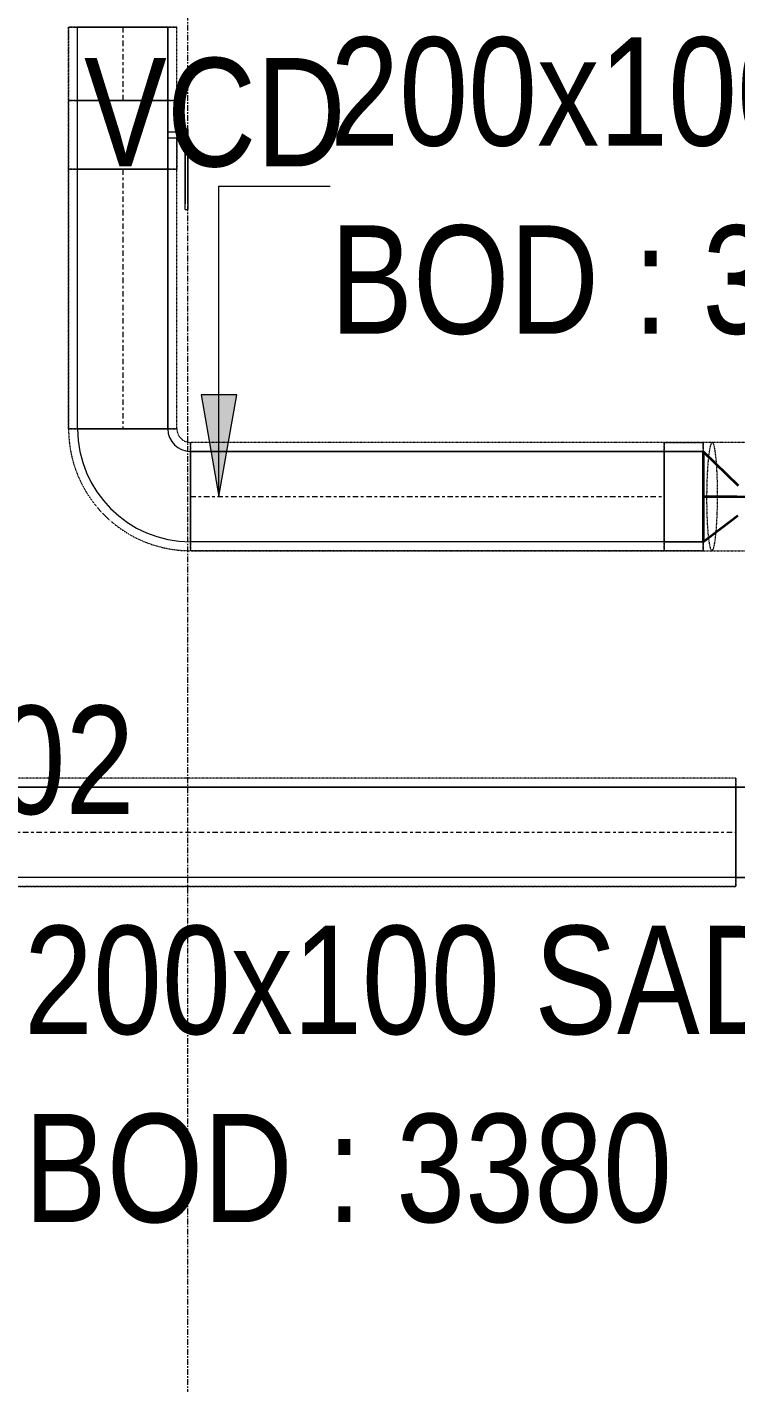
# Model space of a CAD drawing. Header units: inches. Extents: x -83664 to 20107, y -47222 to 19398.
# Drawn here: x -18328 to -16757, y -34187 to -31183 of the extents above; entities that cross this region are included whole.
import ezdxf

# ---------------------------------------------------------------- set-up
doc = ezdxf.new("R2010")
doc.units = ezdxf.units.IN
doc.header["$MEASUREMENT"] = 0
for name, pattern in [('Center', [29.999999, 12, -6, 6, -6]), ('Grid Line', [22.225, 12.7, -3.175, 3.175, -3.175]), ('Hidden 0_50', [1.0584, 0.5292, -0.5292])]:
    doc.linetypes.add(name, pattern=pattern)
for name, color, linetype, lineweight in [('G-ANNO-TEXT', 7, 'Continuous', 9), ('M-HVAC-DUCT-CNTR', 7, 'Center', 9), ('M-HVAC-DUCT-IDEN', 7, 'Continuous', 18), ('S-GRID', 7, 'Continuous', 9)]:
    doc.layers.add(name, color=color, linetype=linetype, lineweight=lineweight)
doc.layers.add('M-HVAC-DUCT', color=7, linetype='Continuous', lineweight=9, true_color=0xffe97f)
doc.layers.add('M-HVAC-DUCT-PATT', color=7, linetype='Continuous', lineweight=35, true_color=0x007f00)
doc.styles.add('Arial Narrow_21', font='ARIALN.TTF', dxfattribs={"height": 240})

# ---------------------------------------------------------------- blocks, each defined once
blk = doc.blocks.new('M_Rectangular to Round Transition - Angle - 45 Degree-7636242-FIRST FLOOR AC CONDITIONING LAYOUT - PART A')
at = {"layer": 'M-HVAC-DUCT', "color": 6, "true_color": 0xff00ff}
for p, q in [((0, 100), (120.7, 100)), ((120.7, 100), (0, 100)), ((0, 100), (0, -100)), ((0, -100), (0, 100)), ((120.7, 0), (120.7, 100)), ((120.7, 0), (120.7, 100)), ((120.7, -100), (120.7, 0)), ((120.7, -100), (120.7, 0)), ((0, -100), (120.7, -100)), ((120.7, -100), (0, -100))]:
    blk.add_line(p, q, dxfattribs=at)
blk = doc.blocks.new('M_Rec Elbow - Radius - 0_75W-7691590-FIRST FLOOR AC CONDITIONING LAYOUT - PART A')
at = {"layer": 'M-HVAC-DUCT', "color": 30, "true_color": 0xff7f00}
for p, q in [((-100, 150), (100, 150)), ((100, 150), (-100, 150)), ((-150, 100), (-150, -100)), ((-150, -100), (-150, 100))]:
    blk.add_line(p, q, dxfattribs=at)
for radius in [50, 50, 250, 250]:
    blk.add_arc((-150, 150), radius, 270, 0, dxfattribs=at)
blk = doc.blocks.new('M_Rec to Rnd Transition - Angle - 60 Degree-8295887-FIRST FLOOR AC CONDITIONING LAYOUT - PART A')
at = {"layer": 'M-HVAC-DUCT', "color": 30, "true_color": 0xff7f00}
for p, q in [((0, 100), (86.6, 100)), ((86.6, 100), (0, 100)), ((0, 100), (0, -100)), ((0, -100), (0, 100)), ((86.6, 0), (86.6, 100)), ((86.6, 0), (86.6, 100)), ((86.6, -100), (86.6, 0)), ((86.6, -100), (86.6, 0)), ((0, -100), (86.6, -100)), ((86.6, -100), (0, -100))]:
    blk.add_line(p, q, dxfattribs=at)
blk = doc.blocks.new('TEMW-ME-DMP-Volume Control Damper - Standard-7544199-FIRST FLOOR AC CONDITIONING LAYOUT - PART A')
at = {"layer": 'M-HVAC-DUCT', "color": 30, "true_color": 0xff7f00}
for p, q in [((-165.1, 138.1), (-165.1, 144.4)), ((-152.4, 144.4), (-165.1, 144.4)), ((-165.1, 138.1), (-152.4, 138.1)), ((0, 144.4), (-152.4, 144.4)), ((-152.4, 144.4), (0, 144.4)), ((0, 138.1), (-152.4, 138.1)), ((-152.4, 138.1), (0, 138.1)), ((-6.3, 100), (-6.3, 138.1)), ((6.4, 138.1), (-6.3, 138.1)), ((6.4, 138.1), (-6.3, 138.1)), ((12.7, 144.4), (0, 144.4)), ((0, 138.1), (12.7, 138.1)), ((6.4, 138.1), (6.4, 100)), ((12.7, 144.4), (12.7, 138.1)), ((-76.2, 100), (-76.2, -100)), ((-76.2, -100), (-76.2, 100)), ((76.2, 100), (-76.2, 100)), ((-76.2, 100), (76.2, 100)), ((-76.2, 100), (76.2, 100)), ((-6.3, 100), (6.4, 100)), ((-6.3, 100), (6.4, 100)), ((76.2, 100), (76.2, -100)), ((76.2, -100), (76.2, 100)), ((-76.2, -100), (76.2, -100)), ((-76.2, -100), (76.2, -100)), ((-76.2, -100), (76.2, -100))]:
    blk.add_line(p, q, dxfattribs=at)
blk = doc.blocks.new('TEMW-SMBZ-HO-BM-HVAC-00002_rvt-1-FIRST FLOOR AC CONDITIONING LAYOUT - PART A')
at = {"layer": 'M-HVAC-DUCT', "color": 30, "linetype": 'Hidden 0_50', "true_color": 0xff7f00}
for p, q in [((133220.2, 67189), (133460.2, 67189)), ((133460.2, 67189), (133220.2, 67189)), ((133220.2, 67189), (133220.2, 67026.4)), ((133220.2, 67026.4), (133220.2, 67189)), ((133460.2, 67026.4), (133460.2, 67189)), ((133460.2, 67026.4), (133460.2, 67189)), ((133460.2, 67026.4), (133220.2, 67026.4)), ((133220.2, 67026.4), (133220.2, 66874)), ((133220.2, 66874), (133220.2, 67026.4)), ((133220.2, 67026.4), (133460.2, 67026.4)), ((133220.2, 67026.4), (133460.2, 67026.4)), ((133460.2, 67026.4), (133220.2, 67026.4)), ((133460.2, 66874), (133460.2, 67026.4)), ((133460.2, 67026.4), (133460.2, 66874)), ((133220.2, 66874), (133460.2, 66874)), ((133460.2, 66874), (133220.2, 66874)), ((133220.2, 66874), (133220.2, 66299)), ((133220.2, 66299), (133220.2, 66874)), ((133220.2, 66874), (133460.2, 66874)), ((133460.2, 66874), (133220.2, 66874)), ((133460.2, 66299), (133460.2, 66874)), ((133460.2, 66299), (133460.2, 66874)), ((133220.2, 66299), (133460.2, 66299)), ((133460.2, 66299), (133220.2, 66299)), ((133460.2, 66299), (133220.2, 66299)), ((133220.2, 66299), (133460.2, 66299)), ((133490.2, 66029), (133490.2, 66269)), ((133490.2, 66269), (133490.2, 66029)), ((134540.2, 66269), (133490.2, 66269)), ((134540.2, 66269), (133490.2, 66269)), ((133490.2, 66029), (133490.2, 66269)), ((133490.2, 66269), (133490.2, 66029)), ((134540.2, 66029), (134540.2, 66269)), ((134540.2, 66269), (134540.2, 66029)), ((134540.2, 66269), (134626.8, 66269)), ((134626.8, 66269), (134540.2, 66269)), ((134540.2, 66029), (134540.2, 66269)), ((134540.2, 66269), (134540.2, 66029)), ((134647, 66269), (134626.8, 66269)), ((134626.8, 66269), (134626.8, 66029)), ((134626.8, 66269), (134626.8, 66029)), ((134626.8, 66149), (134626.8, 66269)), ((134626.8, 66149), (134626.8, 66269)), ((134741.3, 66268.4), (134647, 66269)), ((134626.8, 66029), (134626.8, 66149)), ((134626.8, 66029), (134626.8, 66149)), ((133490.2, 66029), (134540.2, 66029)), ((134540.2, 66029), (133490.2, 66029)), ((134540.2, 66029), (134626.8, 66029)), ((134626.8, 66029), (134540.2, 66029)), ((134626.8, 66029), (134646.2, 66029)), ((134646.2, 66029), (134738.8, 66028.4))]:
    blk.add_line(p, q, dxfattribs=at)
at = {"layer": 'M-HVAC-DUCT', "color": 30, "true_color": 0xff7f00}
for p, q in [((133440.2, 67189), (133240.2, 67189)), ((133240.2, 67189), (133440.2, 67189)), ((133240.2, 67026.4), (133240.2, 67189)), ((133240.2, 67026.4), (133240.2, 67189)), ((133440.2, 67189), (133440.2, 67026.4)), ((133440.2, 67026.4), (133440.2, 67189)), ((133440.2, 67026.4), (133240.2, 67026.4)), ((133240.2, 67026.4), (133440.2, 67026.4)), ((133440.2, 66874), (133240.2, 66874)), ((133240.2, 66874), (133440.2, 66874)), ((133240.2, 66299), (133240.2, 66874)), ((133240.2, 66299), (133240.2, 66874)), ((133440.2, 66874), (133440.2, 66299)), ((133440.2, 66299), (133440.2, 66874)), ((133440.2, 66299), (133240.2, 66299)), ((133240.2, 66299), (133440.2, 66299)), ((133490.2, 66249), (133490.2, 66049)), ((133490.2, 66049), (133490.2, 66249)), ((133490.2, 66249), (134540.2, 66249)), ((134540.2, 66249), (133490.2, 66249)), ((134540.2, 66249), (134540.2, 66049)), ((134540.2, 66049), (134540.2, 66249)), ((134540.2, 66049), (133490.2, 66049)), ((134540.2, 66049), (133490.2, 66049))]:
    blk.add_line(p, q, dxfattribs=at)
at = {"layer": 'M-HVAC-DUCT', "color": 6, "linetype": 'Hidden 0_50', "true_color": 0xff00ff}
for p, q in [((134699.4, 65525.2), (130029, 65525.2)), ((134699.4, 65525.2), (130029, 65525.2)), ((134699.4, 65285.2), (134699.4, 65525.2)), ((134699.4, 65525.2), (134699.4, 65285.2)), ((134699.4, 65285.2), (134699.4, 65525.2)), ((134699.4, 65525.2), (134699.4, 65285.2)), ((130029, 65285.2), (134699.4, 65285.2)), ((134699.4, 65285.2), (130029, 65285.2))]:
    blk.add_line(p, q, dxfattribs=at)
at = {"layer": 'M-HVAC-DUCT', "color": 6, "true_color": 0xff00ff}
for p, q in [((130029, 65505.2), (134699.4, 65505.2)), ((134699.4, 65505.2), (130029, 65505.2)), ((134699.4, 65505.2), (134699.4, 65305.2)), ((134699.4, 65305.2), (134699.4, 65505.2)), ((134699.4, 65305.2), (130029, 65305.2)), ((134699.4, 65305.2), (130029, 65305.2))]:
    blk.add_line(p, q, dxfattribs=at)
at = {"layer": 'M-HVAC-DUCT', "color": 30, "linetype": 'Hidden 0_50', "true_color": 0xff7f00}
for radius in [270, 270, 30, 30]:
    blk.add_arc((133490.2, 66299), radius, 180, 270, dxfattribs=at)
for points in [[(134647, 66269), (134645.9, 66269), (134643.8, 66266.2), (134640.9, 66254.1), (134638.3, 66234.8), (134636.2, 66209.7), (134634.9, 66180.4), (134634.4, 66149), (134634.7, 66117.6), (134635.8, 66088.3), (134637.7, 66063.2), (134640.2, 66043.9), (134643.1, 66031.8), (134645.1, 66029), (134646.2, 66029)], [(134646.2, 66029), (134647.3, 66029), (134649.4, 66031.8), (134652.4, 66043.9), (134654.9, 66063.2), (134657, 66088.3), (134658.3, 66117.6), (134658.8, 66149), (134658.5, 66180.4), (134657.4, 66209.7), (134655.5, 66234.8), (134653, 66254.1), (134650.1, 66266.2), (134648.1, 66269), (134647, 66269)]]:
    blk.add_open_spline(points, degree=3, dxfattribs=at)
at = {"layer": 'M-HVAC-DUCT-CNTR', "color": 30, "true_color": 0xff7f00}
for p, q in [((133340.2, 67189), (133340.2, 67026.4)), ((133340.2, 66874), (133340.2, 66299)), ((133490.2, 66149), (134540.2, 66149))]:
    blk.add_line(p, q, dxfattribs=at)
at = {"layer": 'M-HVAC-DUCT-CNTR', "color": 6, "true_color": 0xff00ff}
blk.add_line((130029, 65405.2), (134699.4, 65405.2), dxfattribs=at)
at = {"layer": 'M-HVAC-DUCT-CNTR', "color": 30, "linetype": 'Continuous', "lineweight": 35, "true_color": 0xff7f00}
blk.add_open_spline([(134626.8, 66149), (134892.8, 66149), (135159.4, 66137.8), (135159.4, 66137.8)], degree=3, dxfattribs=at)
at = {"layer": 'M-HVAC-DUCT-PATT', "color": 30, "true_color": 0xff7f00}
for p, q in [((134626.8, 66249), (134704.2, 66173.7)), ((134626.8, 66249), (134626.8, 66049)), ((134626.8, 66249), (134626.8, 66049)), ((134626.8, 66049), (134703.7, 66106.9))]:
    blk.add_line(p, q, dxfattribs=at)
at = {"layer": 'M-HVAC-DUCT', "color": 6, "linetype": 'Hidden 0_50', "lineweight": 9, "true_color": 0xff00ff, "extrusion": (0, 0, -1), "rotation": 90}
blk.add_blockref('TEMW-ME-DMP-Volume Control Damper - Standard-7544199-FIRST FLOOR AC CONDITIONING LAYOUT - PART A', (-133340.2, 66950.2), dxfattribs=at)
at = {"layer": 'M-HVAC-DUCT', "color": 6, "linetype": 'Hidden 0_50', "lineweight": 9, "true_color": 0xff00ff, "rotation": 270}
blk.add_blockref('M_Rec Elbow - Radius - 0_75W-7691590-FIRST FLOOR AC CONDITIONING LAYOUT - PART A', (133340.2, 66149), dxfattribs=at)
at = {"layer": 'M-HVAC-DUCT', "color": 6, "linetype": 'Hidden 0_50', "lineweight": 9, "true_color": 0xff00ff}
for name, p in [('M_Rec to Rnd Transition - Angle - 60 Degree-8295887-FIRST FLOOR AC CONDITIONING LAYOUT - PART A', (134540.2, 66149)), ('M_Rectangular to Round Transition - Angle - 45 Degree-7636242-FIRST FLOOR AC CONDITIONING LAYOUT - PART A', (134699.4, 65405.2))]:
    blk.add_blockref(name, p, dxfattribs=at)
blk = doc.blocks.new('TEMW-SMBZ-HO-BM-HVAC-00002_rvt-2-FIRST FLOOR AC CONDITIONING LAYOUT - PART A')
at = {"layer": 'M-HVAC-DUCT', "color": 30, "linetype": 'Hidden 0_50', "true_color": 0xff7f00}
for p, q in [((133220.2, 67189), (133460.2, 67189)), ((133460.2, 67189), (133220.2, 67189)), ((133220.2, 67189), (133220.2, 67026.4)), ((133220.2, 67026.4), (133220.2, 67189)), ((133460.2, 67026.4), (133460.2, 67189)), ((133460.2, 67026.4), (133460.2, 67189)), ((133460.2, 67026.4), (133220.2, 67026.4)), ((133220.2, 67026.4), (133220.2, 66874)), ((133220.2, 66874), (133220.2, 67026.4)), ((133220.2, 67026.4), (133460.2, 67026.4)), ((133220.2, 67026.4), (133460.2, 67026.4)), ((133460.2, 67026.4), (133220.2, 67026.4)), ((133460.2, 66874), (133460.2, 67026.4)), ((133460.2, 67026.4), (133460.2, 66874)), ((133220.2, 66874), (133460.2, 66874)), ((133460.2, 66874), (133220.2, 66874)), ((133220.2, 66874), (133220.2, 66299)), ((133220.2, 66299), (133220.2, 66874)), ((133220.2, 66874), (133460.2, 66874)), ((133460.2, 66874), (133220.2, 66874)), ((133460.2, 66299), (133460.2, 66874)), ((133460.2, 66299), (133460.2, 66874)), ((133220.2, 66299), (133460.2, 66299)), ((133460.2, 66299), (133220.2, 66299)), ((133460.2, 66299), (133220.2, 66299)), ((133220.2, 66299), (133460.2, 66299)), ((133490.2, 66029), (133490.2, 66269)), ((133490.2, 66269), (133490.2, 66029)), ((134540.2, 66269), (133490.2, 66269)), ((134540.2, 66269), (133490.2, 66269)), ((133490.2, 66029), (133490.2, 66269)), ((133490.2, 66269), (133490.2, 66029)), ((134540.2, 66029), (134540.2, 66269)), ((134540.2, 66269), (134540.2, 66029)), ((134540.2, 66269), (134626.8, 66269)), ((134626.8, 66269), (134540.2, 66269)), ((134540.2, 66029), (134540.2, 66269)), ((134540.2, 66269), (134540.2, 66029)), ((134647, 66269), (134626.8, 66269)), ((134626.8, 66269), (134626.8, 66029)), ((134626.8, 66269), (134626.8, 66029)), ((134626.8, 66149), (134626.8, 66269)), ((134626.8, 66149), (134626.8, 66269)), ((134741.3, 66268.4), (134647, 66269)), ((134626.8, 66029), (134626.8, 66149)), ((134626.8, 66029), (134626.8, 66149)), ((133490.2, 66029), (134540.2, 66029)), ((134540.2, 66029), (133490.2, 66029)), ((134540.2, 66029), (134626.8, 66029)), ((134626.8, 66029), (134540.2, 66029)), ((134626.8, 66029), (134646.2, 66029)), ((134646.2, 66029), (134738.8, 66028.4))]:
    blk.add_line(p, q, dxfattribs=at)
at = {"layer": 'M-HVAC-DUCT', "color": 30, "true_color": 0xff7f00}
for p, q in [((133440.2, 67189), (133240.2, 67189)), ((133240.2, 67189), (133440.2, 67189)), ((133240.2, 67026.4), (133240.2, 67189)), ((133240.2, 67026.4), (133240.2, 67189)), ((133440.2, 67189), (133440.2, 67026.4)), ((133440.2, 67026.4), (133440.2, 67189)), ((133440.2, 67026.4), (133240.2, 67026.4)), ((133240.2, 67026.4), (133440.2, 67026.4)), ((133440.2, 66874), (133240.2, 66874)), ((133240.2, 66874), (133440.2, 66874)), ((133240.2, 66299), (133240.2, 66874)), ((133240.2, 66299), (133240.2, 66874)), ((133440.2, 66874), (133440.2, 66299)), ((133440.2, 66299), (133440.2, 66874)), ((133440.2, 66299), (133240.2, 66299)), ((133240.2, 66299), (133440.2, 66299)), ((133490.2, 66249), (133490.2, 66049)), ((133490.2, 66049), (133490.2, 66249)), ((133490.2, 66249), (134540.2, 66249)), ((134540.2, 66249), (133490.2, 66249)), ((134540.2, 66249), (134540.2, 66049)), ((134540.2, 66049), (134540.2, 66249)), ((134540.2, 66049), (133490.2, 66049)), ((134540.2, 66049), (133490.2, 66049))]:
    blk.add_line(p, q, dxfattribs=at)
at = {"layer": 'M-HVAC-DUCT', "color": 6, "linetype": 'Hidden 0_50', "true_color": 0xff00ff}
for p, q in [((134699.4, 65525.2), (130029, 65525.2)), ((134699.4, 65525.2), (130029, 65525.2)), ((134699.4, 65285.2), (134699.4, 65525.2)), ((134699.4, 65525.2), (134699.4, 65285.2)), ((134699.4, 65285.2), (134699.4, 65525.2)), ((134699.4, 65525.2), (134699.4, 65285.2)), ((130029, 65285.2), (134699.4, 65285.2)), ((134699.4, 65285.2), (130029, 65285.2))]:
    blk.add_line(p, q, dxfattribs=at)
at = {"layer": 'M-HVAC-DUCT', "color": 6, "true_color": 0xff00ff}
for p, q in [((130029, 65505.2), (134699.4, 65505.2)), ((134699.4, 65505.2), (130029, 65505.2)), ((134699.4, 65505.2), (134699.4, 65305.2)), ((134699.4, 65305.2), (134699.4, 65505.2)), ((134699.4, 65305.2), (130029, 65305.2)), ((134699.4, 65305.2), (130029, 65305.2))]:
    blk.add_line(p, q, dxfattribs=at)
at = {"layer": 'M-HVAC-DUCT', "color": 30, "linetype": 'Hidden 0_50', "true_color": 0xff7f00}
for radius in [270, 270, 30, 30]:
    blk.add_arc((133490.2, 66299), radius, 180, 270, dxfattribs=at)
for points in [[(134647, 66269), (134645.9, 66269), (134643.8, 66266.2), (134640.9, 66254.1), (134638.3, 66234.8), (134636.2, 66209.7), (134634.9, 66180.4), (134634.4, 66149), (134634.7, 66117.6), (134635.8, 66088.3), (134637.7, 66063.2), (134640.2, 66043.9), (134643.1, 66031.8), (134645.1, 66029), (134646.2, 66029)], [(134646.2, 66029), (134647.3, 66029), (134649.4, 66031.8), (134652.4, 66043.9), (134654.9, 66063.2), (134657, 66088.3), (134658.3, 66117.6), (134658.8, 66149), (134658.5, 66180.4), (134657.4, 66209.7), (134655.5, 66234.8), (134653, 66254.1), (134650.1, 66266.2), (134648.1, 66269), (134647, 66269)]]:
    blk.add_open_spline(points, degree=3, dxfattribs=at)
at = {"layer": 'M-HVAC-DUCT-CNTR', "color": 30, "true_color": 0xff7f00}
for p, q in [((133340.2, 67189), (133340.2, 67026.4)), ((133340.2, 66874), (133340.2, 66299)), ((133490.2, 66149), (134540.2, 66149))]:
    blk.add_line(p, q, dxfattribs=at)
at = {"layer": 'M-HVAC-DUCT-CNTR', "color": 6, "true_color": 0xff00ff}
blk.add_line((130029, 65405.2), (134699.4, 65405.2), dxfattribs=at)
at = {"layer": 'M-HVAC-DUCT-CNTR', "color": 30, "linetype": 'Continuous', "lineweight": 35, "true_color": 0xff7f00}
blk.add_open_spline([(134626.8, 66149), (134892.8, 66149), (135159.4, 66137.8), (135159.4, 66137.8)], degree=3, dxfattribs=at)
at = {"layer": 'M-HVAC-DUCT-PATT', "color": 30, "true_color": 0xff7f00}
for p, q in [((134626.8, 66249), (134704.2, 66173.7)), ((134626.8, 66249), (134626.8, 66049)), ((134626.8, 66249), (134626.8, 66049)), ((134626.8, 66049), (134703.7, 66106.9))]:
    blk.add_line(p, q, dxfattribs=at)
at = {"layer": 'M-HVAC-DUCT', "color": 6, "linetype": 'Hidden 0_50', "lineweight": 9, "true_color": 0xff00ff, "extrusion": (0, 0, -1), "rotation": 90}
blk.add_blockref('TEMW-ME-DMP-Volume Control Damper - Standard-7544199-FIRST FLOOR AC CONDITIONING LAYOUT - PART A', (-133340.2, 66950.2), dxfattribs=at)
at = {"layer": 'M-HVAC-DUCT', "color": 6, "linetype": 'Hidden 0_50', "lineweight": 9, "true_color": 0xff00ff, "rotation": 270}
blk.add_blockref('M_Rec Elbow - Radius - 0_75W-7691590-FIRST FLOOR AC CONDITIONING LAYOUT - PART A', (133340.2, 66149), dxfattribs=at)
at = {"layer": 'M-HVAC-DUCT', "color": 6, "linetype": 'Hidden 0_50', "lineweight": 9, "true_color": 0xff00ff}
for name, p in [('M_Rec to Rnd Transition - Angle - 60 Degree-8295887-FIRST FLOOR AC CONDITIONING LAYOUT - PART A', (134540.2, 66149)), ('M_Rectangular to Round Transition - Angle - 45 Degree-7636242-FIRST FLOOR AC CONDITIONING LAYOUT - PART A', (134699.4, 65405.2))]:
    blk.add_blockref(name, p, dxfattribs=at)

msp = doc.modelspace()

# ---------------------------------------------------------------- hatches: boundary and pattern name
at = {"layer": 'M-HVAC-DUCT-IDEN', "lineweight": 9}
msp.add_hatch(color=256, dxfattribs=at).paths.add_polyline_path([(-17903.2, -32223.2), (-17863.5, -31998.2), (-17942.9, -31998.2)])

# ---------------------------------------------------------------- linework, layer by layer
for p, q in [((-17903.2, -31535.3), (-17656.6, -31535.3)), ((-17903.2, -32223.2), (-17903.2, -31535.3)), ((-17863.5, -31998.2), (-17942.9, -31998.2)), ((-17942.9, -31998.2), (-17903.2, -32223.2)), ((-17903.2, -32223.2), (-17863.5, -31998.2))]:
    msp.add_line(p, q, dxfattribs=at)
at = {"layer": 'S-GRID', "color": 254, "linetype": 'Grid Line', "true_color": 0xdcdcdc}
msp.add_line((-17972.3, -44103.7), (-17972.3, 15149.1), dxfattribs=at)

# ---------------------------------------------------------------- block references
at = {"lineweight": 5}
for name in ['TEMW-SMBZ-HO-BM-HVAC-00002_rvt-1-FIRST FLOOR AC CONDITIONING LAYOUT - PART A', 'TEMW-SMBZ-HO-BM-HVAC-00002_rvt-2-FIRST FLOOR AC CONDITIONING LAYOUT - PART A']:
    msp.add_blockref(name, (-151456.7, -98372.2), dxfattribs=at)

# ---------------------------------------------------------------- texts
at = {"layer": 'G-ANNO-TEXT', "char_height": 240, "attachment_point": 1, "style": 'Arial Narrow_21'}
for s, insert, width in [('VCD', (-18202.2, -31251.7), 733.544), ('SD-02', (-18869.6, -32686.6), 986.076)]:
    msp.add_mtext(s, dxfattribs=dict(at, insert=insert, width=width))
at = {"layer": 'M-HVAC-DUCT-IDEN', "lineweight": 9, "char_height": 240, "attachment_point": 1, "style": 'Arial Narrow_21'}
for s, insert, width in [('200x100 SAD', (-17656.6, -31205.8), 2128.48), ('BOD : 3380', (-17656.6, -31622.5), 1803.797), ('200x100 SAD', (-18335.4, -33174.1), 2128.48), ('BOD : 3380', (-18335.4, -33590.8), 1803.797)]:
    msp.add_mtext(s, dxfattribs=dict(at, insert=insert, width=width))

doc.saveas('drawing.dxf')
